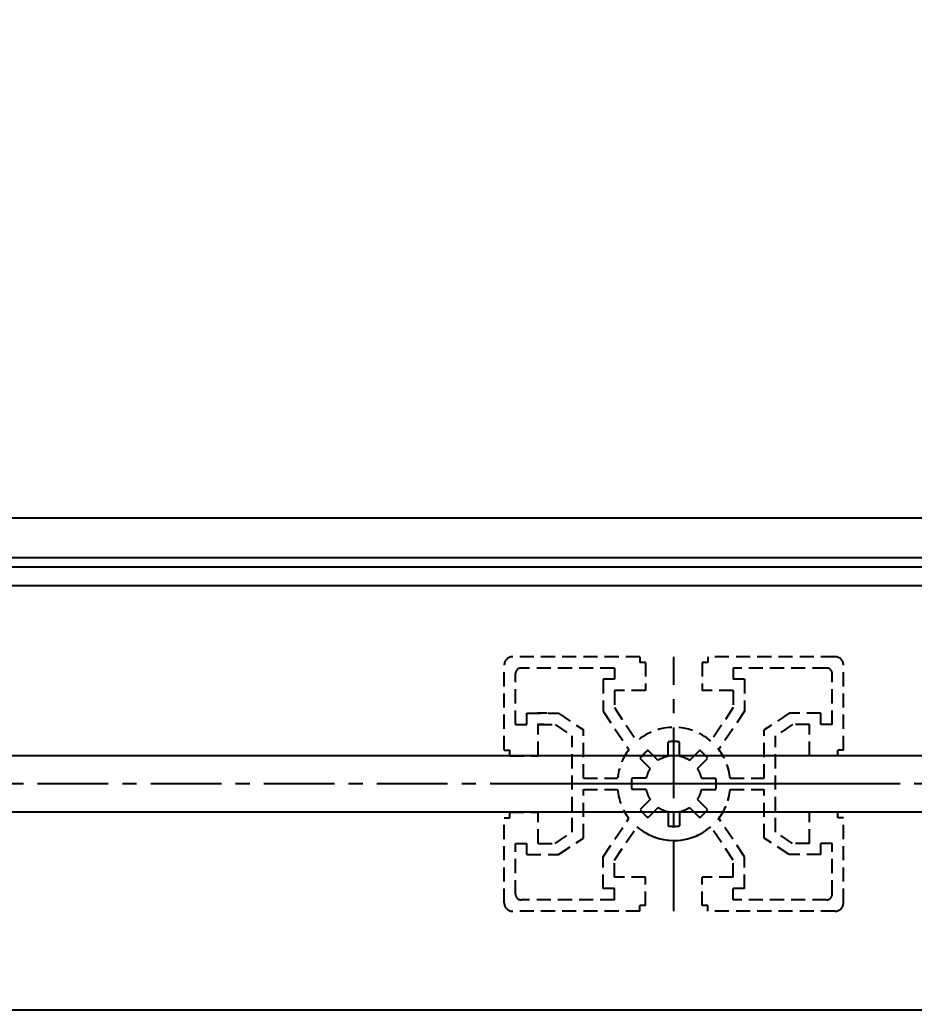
# Model space of a CAD drawing. Header units: inches. Extents: x 0 to 23821, y 0 to 11279.
# Drawn here: x 2901.5 to 3059.6, y 7389.2 to 7564.3 of the extents above; entities that cross this region are included whole.
import ezdxf

# ---------------------------------------------------------------- set-up
doc = ezdxf.new("R2010")
doc.units = ezdxf.units.IN
doc.header["$LTSCALE"] = 10
doc.header["$MEASUREMENT"] = 0
doc.linetypes.add('CENTER', pattern=[2, 1.25, -0.25, 0.25, -0.25])
doc.linetypes.add('HIDDEN', pattern=[0.375, 0.25, -0.125])
doc.layers.get('Defpoints').update_dxf_attribs({"color": 8})
for name, color, linetype in [('11', 1, 'CENTER'), ('22', 2, 'HIDDEN'), ('A', 8, 'Continuous'), ('B', 123, 'Continuous'), ('G', 231, 'Continuous')]:
    doc.layers.add(name, color=color, linetype=linetype)
doc.styles.add('SCI', font='')
doc.styles.get('SCI').set_extended_font_data('Gulim')
doc.dimstyles.new('SCH', dxfattribs={"dimtxt": 2.5, "dimasz": 2, "dimexe": 1.25, "dimexo": 0.625, "dimtad": 1, "dimdec": 8, "dimtxsty": 'SCI', "dimcen": 2.5, "dimclrd": 4, "dimclre": 4, "dimclrt": 7, "dimadec": 8, "dimazin": 2, "dimtfac": 1, "dimtdec": 8, "dimtmove": 0, "dimatfit": 3, "dimfxl": 1, "dimarcsym": 0})
doc.dimstyles.new('ST', dxfattribs={"dimscale": 25, "dimtxt": 2.5, "dimasz": 2, "dimexe": 1.25, "dimexo": 0.625, "dimgap": -0.625, "dimtad": 1, "dimdec": 8, "dimtxsty": 'SCI', "dimcen": 1, "dimclrd": 256, "dimclre": 256, "dimclrt": 2, "dimadec": 8, "dimazin": 2, "dimtfac": 1, "dimtdec": 8, "dimtmove": 0, "dimatfit": 3, "dimfxl": 1, "dimarcsym": 0})

# ---------------------------------------------------------------- blocks, each defined once
blk = doc.blocks.new('0104-20170619.11435441')
at = {"layer": '11'}
for p, q in [((0, -22.5), (0, 22.5)), ((30, 0), (-30, 0))]:
    blk.add_line(p, q, dxfattribs=at)
at = {"layer": '22'}
for p, q in [((-6, 22.5), (-28.5, 22.5)), ((-6, 22.5), (-6, 21.5)), ((-5, 21.5), (-6, 21.5)), ((-5, 21.5), (-5, 16.5)), ((5, 21.5), (5, 16.5)), ((6, 21.5), (5, 21.5)), ((6, 22.5), (6, 21.5)), ((28.5, 22.5), (6, 22.5)), ((-30, 6), (-30, 21)), ((-28, 10.5), (-28, 19.5)), ((-10.5, 20.5), (-27, 20.5)), ((-10.5, 20.5), (-10.5, 18.5)), ((10.5, 20.5), (10.5, 18.5)), ((27, 20.5), (10.5, 20.5)), ((28, 10.5), (28, 19.5)), ((30, 6), (30, 21)), ((-10.5, 18.5), (-12.5, 18.5)), ((-12.5, 18.5), (-12.5, 12.89)), ((12.5, 18.5), (10.5, 18.5)), ((12.5, 18.5), (12.5, 12.89)), ((-10.5, 16.5), (-10.5, 13.5)), ((-5, 16.5), (-10.5, 16.5)), ((10.5, 16.5), (5, 16.5)), ((10.5, 16.5), (10.5, 13.5)), ((-26, 10.5), (-26, 12.5)), ((-26, 12.5), (-20.39, 12.5)), ((-22.39, 12.5), (-24.08, 12.5)), ((-20.39, 12.5), (-16, 9.57)), ((-12.5, 12.89), (-7.95, 6.07)), ((-10.5, 13.5), (-6.54, 7.56)), ((10.5, 13.5), (6.54, 7.56)), ((12.5, 12.89), (7.95, 6.07)), ((20.39, 12.5), (16, 9.57)), ((26, 12.5), (20.39, 12.5)), ((26, 10.5), (26, 12.5)), ((-28, 10.5), (-26, 10.5)), ((-23, 10.5), (-24.08, 10.5)), ((-24, 10.5), (-21, 10.5)), ((-24, 5), (-24, 10.5)), ((-21, 10.5), (-18, 8.5)), ((-16, 1), (-16, 9.57)), ((16, 1), (16, 9.57)), ((21, 10.5), (18, 8.5)), ((24, 10.5), (21, 10.5)), ((24, 5), (24, 10.5)), ((28, 10.5), (26, 10.5)), ((-18, -8.5), (-18, 8.5)), ((-1, 4.9), (-1, 7.43)), ((1, 4.9), (1, 7.43)), ((18, -8.5), (18, 8.5)), ((-30, 6), (-29, 6)), ((-29, 5), (-29, 6)), ((-2.76, 4.17), (-4.55, 5.96)), ((2.76, 4.17), (4.55, 5.96)), ((29, 5), (29, 6)), ((30, 6), (29, 6)), ((-29, 5), (-24, 5)), ((-4.17, 2.76), (-5.96, 4.55)), ((4.17, 2.76), (5.96, 4.55)), ((29, 5), (24, 5)), ((-16, 1), (-9.95, 1)), ((-4.9, 1), (-7.43, 1)), ((4.9, 1), (7.43, 1)), ((9.95, 1), (16, 1)), ((-16, -9.57), (-16, -1)), ((-16, -1), (-9.95, -1)), ((-4.9, -1), (-7.43, -1)), ((4.9, -1), (7.43, -1)), ((9.95, -1), (16, -1)), ((16, -9.57), (16, -1)), ((-4.17, -2.76), (-5.96, -4.55)), ((4.17, -2.76), (5.96, -4.55)), ((-29, -6), (-29, -5)), ((-29, -5), (-24, -5)), ((-24, -10.5), (-24, -5)), ((-2.76, -4.17), (-4.55, -5.96)), ((-1, -4.9), (-1, -7.43)), ((1, -4.9), (1, -7.43)), ((2.76, -4.17), (4.55, -5.96)), ((24, -10.5), (24, -5)), ((29, -5), (24, -5)), ((29, -6), (29, -5)), ((-30, -21), (-30, -6)), ((-30, -6), (-29, -6)), ((-12.5, -12.89), (-7.95, -6.07)), ((12.5, -12.89), (7.95, -6.07)), ((30, -6), (29, -6)), ((30, -21), (30, -6)), ((-21, -10.5), (-18, -8.5)), ((-10.5, -13.5), (-6.54, -7.56)), ((10.5, -13.5), (6.54, -7.56)), ((21, -10.5), (18, -8.5)), ((-28, -19.5), (-28, -10.5)), ((-28, -10.5), (-26, -10.5)), ((-26, -12.5), (-26, -10.5)), ((-24, -10.5), (-21, -10.5)), ((-20.39, -12.5), (-16, -9.57)), ((20.39, -12.5), (16, -9.57)), ((24, -10.5), (21, -10.5)), ((26, -12.5), (26, -10.5)), ((28, -10.5), (26, -10.5)), ((28, -19.5), (28, -10.5)), ((-26, -12.5), (-20.39, -12.5)), ((-12.5, -18.5), (-12.5, -12.89)), ((-10.5, -16.5), (-10.5, -13.5)), ((10.5, -16.5), (10.5, -13.5)), ((12.5, -18.5), (12.5, -12.89)), ((26, -12.5), (20.39, -12.5)), ((-5, -16.5), (-10.5, -16.5)), ((-5, -21.5), (-5, -16.5)), ((5, -21.5), (5, -16.5)), ((10.5, -16.5), (5, -16.5)), ((-10.5, -18.5), (-12.5, -18.5)), ((-10.5, -20.5), (-10.5, -18.5)), ((12.5, -18.5), (10.5, -18.5)), ((10.5, -20.5), (10.5, -18.5)), ((-10.5, -20.5), (-27, -20.5)), ((27, -20.5), (10.5, -20.5)), ((-6, -22.5), (-28.5, -22.5)), ((-6, -22.5), (-6, -21.5)), ((-5, -21.5), (-6, -21.5)), ((6, -21.5), (5, -21.5)), ((6, -22.5), (6, -21.5)), ((28.5, -22.5), (6, -22.5))]:
    blk.add_line(p, q, dxfattribs=at)
for centre, radius, start, end in [((-28.5, 21), 1.5, 90, 180), ((28.5, 21), 1.5, 0, 90), ((-27, 19.5), 1, 90, 180), ((27, 19.5), 1, 0, 90), ((0, 0), 10, 49.1403, 130.8597), ((0, 0), 7.5, 82.3377, 97.6623), ((0, 0), 10, 142.644, 174.2608), ((0, 0), 7.5, 127.3377, 142.6623), ((0, 0), 7.5, 37.3377, 52.6623), ((0, 0), 10, 5.7392, 39.0281), ((0, 0), 10, 5.7392, 37.356), ((0, 0), 5, 101.537, 123.463), ((0, 0), 5, 56.537, 78.463), ((0, 0), 5, 146.537, 168.463), ((0, 0), 5, 11.537, 33.463), ((0, 0), 7.5, 172.3377, 187.6623), ((0, 0), 7.5, 352.3377, 7.6623), ((0, 0), 10, 185.7392, 217.356), ((0, 0), 5, 191.537, 213.463), ((0, 0), 5, 326.537, 348.463), ((0, 0), 10, 320.9719, 354.2608), ((0, 0), 10, 322.644, 354.2608), ((0, 0), 7.5, 217.3377, 232.6623), ((0, 0), 5, 236.537, 258.463), ((0, 0), 5, 281.537, 303.463), ((0, 0), 7.5, 307.3377, 322.6623), ((0, 0), 10, 229.1403, 309.2607), ((0, 0), 10, 243.4796, 310.8597), ((0, 0), 7.5, 262.3377, 277.6623), ((-28.5, -21), 1.5, 180, 270), ((-27, -19.5), 1, 180, 270), ((27, -19.5), 1, 270, 0), ((28.5, -21), 1.5, 270, 0)]:
    blk.add_arc(centre, radius, start, end, dxfattribs=at)
blk = doc.blocks.new('A$C4fe95a59')
for p, q in [((3120, 75), (-3120, 75)), ((3120, 0), (-3120, 0))]:
    blk.add_line(p, q)
at = {"layer": '11'}
blk.add_line((3120, 40), (-3120, 40), dxfattribs=at)
at = {"layer": 'A'}
for p, q in [((3120, 45), (-3120, 45)), ((3120, 35), (-3120, 35))]:
    blk.add_line(p, q, dxfattribs=at)
at = {"layer": 'B'}
blk.add_line((3120, 80), (-3120, 80), dxfattribs=at)
at = {"layer": 'G'}
for p, q in [((3120, 87), (-3120, 87)), ((3120, 78.3), (-3120, 78.3))]:
    blk.add_line(p, q, dxfattribs=at)
blk.add_blockref('0104-20170619.11435441', (-1820, 40))
blk = doc.blocks.new('*D339')
at = {"color": 1, "lineweight": -2, "true_color": 0xff0001, "transparency": 16777216}
for p, q in [((2752.07, 7758.12), (2542.22, 7758.12)), ((2542.22, 7758.12), (2542.22, 7662.62)), ((2752.07, 7662.62), (2752.07, 7758.12)), ((1717.14, 7491.86), (1717.14, 7678.25)), ((3577.14, 7491.86), (3577.14, 7678.25)), ((2542.22, 7662.62), (2752.07, 7662.62)), ((1767.14, 7647), (3527.14, 7647))]:
    blk.add_line(p, q, dxfattribs=at)
at = {"color": 1, "true_color": 0xff0001, "transparency": 16777216}
for points in [[(1767.14, 7655.33), (1767.14, 7638.66), (1717.14, 7647)], [(3527.14, 7655.33), (3527.14, 7638.66), (3577.14, 7647)]]:
    blk.add_solid(points, dxfattribs=at)
at = {"layer": 'Defpoints', "color": 0, "transparency": 16777216}
for p in [(3577.14, 7647), (1717.14, 7476.24, -227228.55), (3577.14, 7476.24, -227228.55)]:
    blk.add_point(p, dxfattribs=at)
at = {"color": 2, "transparency": 16777216, "insert": (2647.14, 7710.37), "char_height": 62.5, "attachment_point": 5, "style": 'SCI'}
blk.add_mtext('1860', dxfattribs=at)
blk = doc.blocks.new('*D350')
at = {"color": 4, "lineweight": -2, "transparency": 16777216}
for p, q in [((1717.14, 7491.86), (1717.14, 7871.36)), ((7957.14, 7491.86), (7957.14, 7871.36)), ((1767.14, 7840.11), (7907.14, 7840.11))]:
    blk.add_line(p, q, dxfattribs=at)
at = {"color": 4, "transparency": 16777216}
for points in [[(1767.14, 7848.44), (1767.14, 7831.77), (1717.14, 7840.11)], [(7907.14, 7848.44), (7907.14, 7831.77), (7957.14, 7840.11)]]:
    blk.add_solid(points, dxfattribs=at)
at = {"layer": 'Defpoints', "color": 0, "transparency": 16777216}
for p in [(7957.14, 7840.11), (1717.14, 7476.24, -227228.55), (7957.14, 7476.24, -227228.55)]:
    blk.add_point(p, dxfattribs=at)
at = {"color": 7, "transparency": 16777216, "insert": (4837.14, 7887.81), "char_height": 62.5, "attachment_point": 5, "style": 'SCI'}
blk.add_mtext('6240', dxfattribs=at)
blk = doc.blocks.new('*D352')
at = {"color": 4, "lineweight": -2, "transparency": 16777216}
for p, q in [((1437.14, 7491.86), (1437.14, 8020.63)), ((8237.14, 7491.86), (8237.14, 8020.63)), ((8187.14, 7989.38), (1487.14, 7989.38))]:
    blk.add_line(p, q, dxfattribs=at)
at = {"color": 4, "transparency": 16777216}
for points in [[(1487.14, 7997.71), (1487.14, 7981.05), (1437.14, 7989.38)], [(8187.14, 7997.71), (8187.14, 7981.05), (8237.14, 7989.38)]]:
    blk.add_solid(points, dxfattribs=at)
at = {"layer": 'Defpoints', "color": 0, "transparency": 16777216}
for p in [(1437.14, 7989.38), (1437.14, 7476.24, -227228.55), (8237.14, 7476.24, -227228.55)]:
    blk.add_point(p, dxfattribs=at)
at = {"color": 7, "transparency": 16777216, "insert": (4837.14, 8037.05), "char_height": 62.5, "attachment_point": 5, "style": 'SCI'}
blk.add_mtext('6800', dxfattribs=at)

msp = doc.modelspace()

# ---------------------------------------------------------------- block references
msp.add_blockref('A$C4fe95a59', (4837.14339049, 7389.23973882, -227228.55083111))

# ---------------------------------------------------------------- dimensions: what is measured, and where the dimension line sits
for base, p1, p2, picture, middle in [((1437.1433904861, 7989.3797899654), (8237.1433904861, 7476.239738823, -227228.5508311124), (1437.1433904861, 7476.239738823, -227228.5508311125), '*D352', (4837.1433904861, 8037.045402482)), ((7957.1433904861, 7840.1068411223), (1717.1433904861, 7476.239738823, -227228.5508311125), (7957.1433904861, 7476.239738823, -227228.5508311124), '*D350', (4837.1433904861, 7887.814064824))]:
    dim = msp.add_linear_dim(base=base, p1=p1, p2=p2, dimstyle='SCH', override={"dimscale": 25})
    dim.commit()
    dim.dimension.update_dxf_attribs({"geometry": picture, "text_midpoint": middle})
dim = msp.add_linear_dim(base=(3577.1433904861, 7646.9963823362), p1=(1717.1433904861, 7476.239738823, -227228.5508311125), p2=(3577.1433904861, 7476.2397388229, -227228.5508311124), dimstyle='ST')
dim.commit()
dim.dimension.update_dxf_attribs({"geometry": '*D339', "text_midpoint": (2647.1433904861, 7710.370217223)})

doc.saveas('drawing.dxf')
